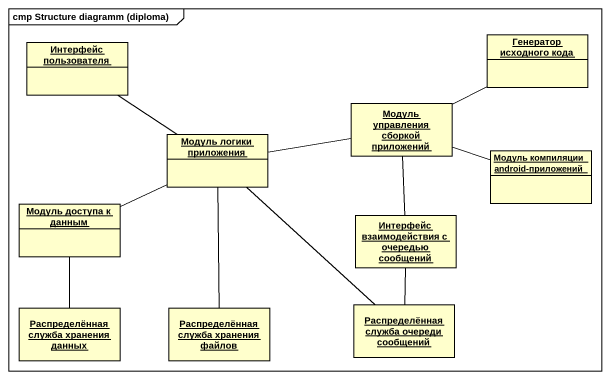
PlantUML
@startuml
mainframe cmp Structure diagramm (diploma)
hide circle
hide empty members
object "Интерфейс пользователя" as Интерфейс_пользователя
object "Генератор исходного кода" as Генератор_исходного_кода
object "Модуль управления сборкой приложений" as Модуль_управления_сборкой
object "Модуль логики приложения" as Модуль_логики_приложения
object "Модуль компиляции android-приложений" as Модуль_компиляции_android
object "Модуль доступа к данным" as Модуль_доступа_к_данным
object "Интерфейс взаимодействия с очередью сообщений" as Интерфейс_взаимодействия_с
object "Распределённая служба хранения данных" as Распределённая_служба
object "Распределённая служба хранения файлов" as Распределённая_служба_2
object "Распределённая служба очереди сообщений" as Распределённая_служба_3
Интерфейс_пользователя -- Модуль_логики_приложения
Модуль_управления_сборкой -right- Генератор_исходного_кода
Модуль_управления_сборкой -left- Модуль_логики_приложения
Модуль_управления_сборкой -right- Модуль_компиляции_android
Модуль_логики_приложения -left- Модуль_доступа_к_данным
Модуль_логики_приложения -- Распределённая_служба_2
Модуль_доступа_к_данным -- Распределённая_служба
Интерфейс_взаимодействия_с -up- Модуль_управления_сборкой
Распределённая_служба_3 -up- Модуль_логики_приложения
Распределённая_служба_3 -up- Интерфейс_взаимодействия_с
@enduml
